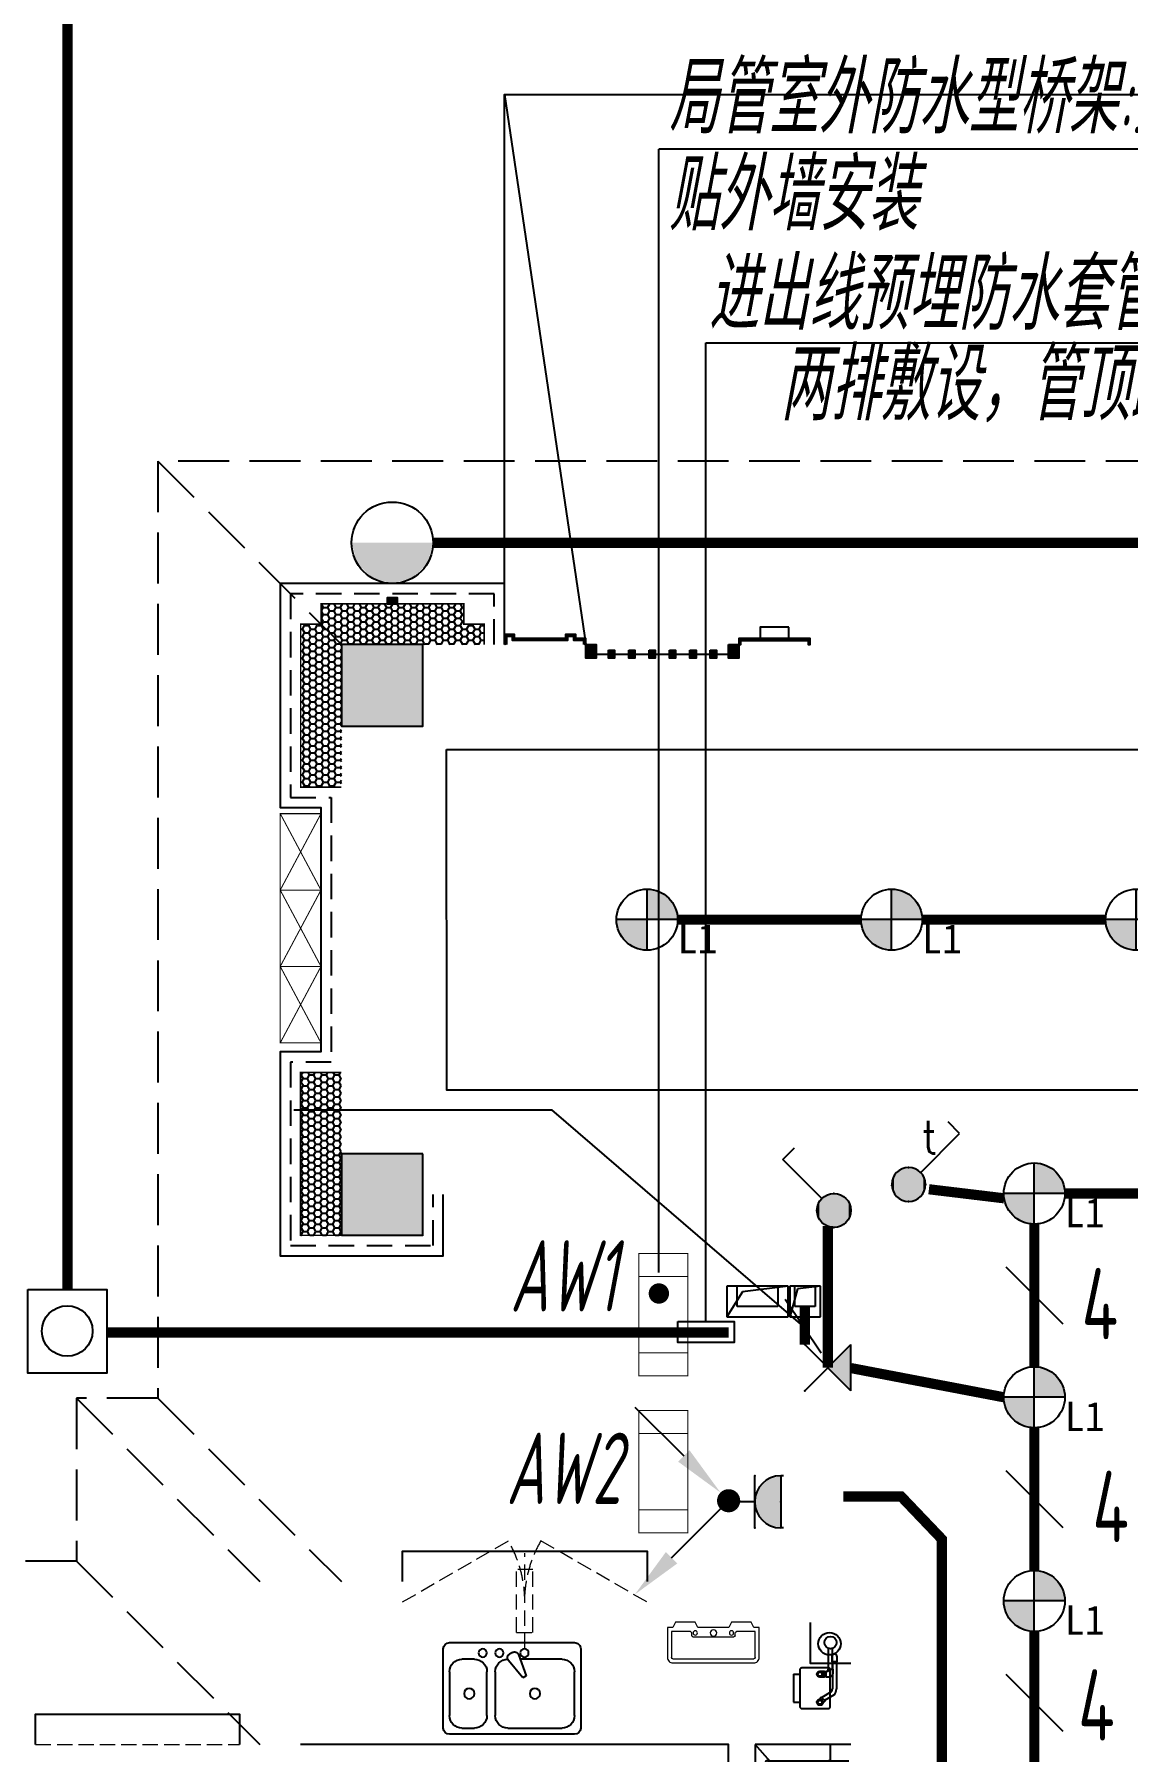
# Model space of a CAD drawing. Extents: x 3002737 to 4077523, y -995787 to -7267.
# Drawn here: x 3438648 to 3444012, y -890478 to -882047 of the extents above; entities that cross this region are included whole.
import ezdxf
from ezdxf.enums import TextEntityAlignment as Align
from ezdxf.xclip import XClip

# ---------------------------------------------------------------- set-up
doc = ezdxf.new("R2010")
doc.units = 0
doc.header["$LTSCALE"] = 1000
doc.header["$MEASUREMENT"] = 0
doc.header["$XCLIPFRAME"] = 2
for name, pattern in [('DASH', [0.35, 0.25, -0.1]), ('DOTE', [2.42, 2, -0.2, 0.02, -0.2]), ('HIDDEN', [0.375, 0.25, -0.125])]:
    doc.linetypes.add(name, pattern=pattern)
doc.layers.get('0').update_dxf_attribs({"linetype": 'CONTINUOUS'})
for name, color, linetype in [('!!DIM-动力', 7, 'CONTINUOUS'), ('!!电气', 1, 'CONTINUOUS'), ('A-EQPM-MECH', 191, 'CONTINUOUS'), ('A-标注', 1, 'CONTINUOUS'), ('AH-FURNITURE', 1, 'CONTINUOUS'), ('DIM-照明', 7, 'CONTINUOUS'), ('E-天花灯具', 92, 'CONTINUOUS'), ('E-天花辅助2', 54, 'CONTINUOUS'), ('EQUIP-插座', 3, 'CONTINUOUS'), ('EQUIP-照明', 3, 'CONTINUOUS'), ('IP-bath&kitchen-JOHNSON', 4, 'CONTINUOUS'), ('LVTRY', 252, 'CONTINUOUS'), ('LWIRE', 4, 'CONTINUOUS'), ('TEL_TEXT', 7, 'CONTINUOUS'), ('VPIPE-中水', 122, 'CONTINUOUS'), ('WIRE-动力', 7, 'CONTINUOUS'), ('WIRE-照明', 2, 'CONTINUOUS'), ('修改标示', 212, 'CONTINUOUS'), ('卫生间', 6, 'CONTINUOUS'), ('建筑-排气道', 252, 'CONTINUOUS'), ('看线', 185, 'CONTINUOUS'), ('立面', 73, 'CONTINUOUS'), ('立面-看线', 251, 'CONTINUOUS'), ('设备', 253, 'CONTINUOUS'), ('铝合金', 144, 'CONTINUOUS')]:
    doc.layers.add(name, color=color, linetype=linetype)
for name, color, linetype, lineweight in [('DOTE', 19, 'DOTE', 9), ('PUB_HATCH', 8, 'CONTINUOUS', 9), ('WINDOW', 146, 'CONTINUOUS', 20), ('平面-看线', 252, 'CONTINUOUS', 15), ('平面-空调室内机', 176, 'CONTINUOUS', 9), ('平面-空调预留孔', 252, 'CONTINUOUS', 15), ('立面-洞口示意', 252, 'CONTINUOUS', 13)]:
    doc.layers.add(name, color=color, linetype=linetype, lineweight=lineweight)
doc.styles.add('_TEL_DIM', font='SIMPLEX', dxfattribs={"width": 0.8, "height": 3.5, "bigfont": 'HZTXT'})
doc.styles.add('DIM_FONT', font='SIMPLEX', dxfattribs={"width": 0.7, "bigfont": 'GBCBIG'})
doc.styles.add('HZTXT', font='gbeitc.shx', dxfattribs={"width": 0.8, "height": 400, "bigfont": 'hztxt.shx'})
doc.styles.get("Standard").update_dxf_attribs({"font": 'gbenor.shx', "bigfont": 'gbcbig.shx'})
doc.styles.add('黑体', font='simhei.ttf')
doc.linetypes.add('LED', pattern='A,0.5,-0.2,["LED",Standard,S=0.2,R=0,X=-0.2,Y=-0.1],-0.2', length=0.9)

# ---------------------------------------------------------------- blocks, each defined once
blk = doc.blocks.new('A$C74D73064')
at = {"layer": 'DOTE', "color": 252}
blk.add_line((72980, 54519.3), (72980, 8148.9), dxfattribs=at)
blk = doc.blocks.new('A$C7B1F0EBE')
at = {"color": 252}
ref = blk.add_blockref('A$C74D73064', (-53513, -33807.7), dxfattribs=at)
XClip(ref).set_block_clipping_path([(63315.4263309771, 50772.2529092039), (117315.4131985184, 70272.2529080271)])
blk = doc.blocks.new('A$C148B7D8E')
at = {"layer": '卫生间', "color": 252, "linetype": 'DASH'}
for p, q in [((7700, 15400), (8600, 14500)), ((7300, 10800), (8200, 9900)), ((7700, 10800), (8600, 9900)), ((7300, 10000), (8200, 9100))]:
    blk.add_line(p, q, dxfattribs=at)
blk.add_lwpolyline([(16100, 14000), (16100, 15400), (7700, 15400), (7700, 10800), (7300, 10800), (7300, 10000), (900, 10000), (900, 9000), (-900, 9000), (-900, -900), (1750, -900), (1750, -2100), (23450, -2100), (23450, -900), (25100, -900)], dxfattribs=at)
blk = doc.blocks.new('rtyg7uyhg')
at = {"layer": 'LVTRY'}
for p, q in [((193590.3, 45458.1), (193590.3, 45069.5)), ((194234.6, 45488.8), (193621, 45488.8)), ((194265.3, 45069.5), (194265.3, 45458.1)), ((193682.3, 45407), (193887.8, 45407)), ((193896.4, 45429.9), (193857.6, 45326.3)), ((193875.3, 45316), (193945.6, 45401.5)), ((193925.8, 45440.4), (193940.1, 45432.2)), ((194111.9, 45407), (194173.3, 45407)), ((193621, 45130.8), (193621, 45345.6)), ((193857.6, 45326.3), (193875.3, 45316)), ((194009.6, 45345.6), (194009.6, 45130.8)), ((194050.5, 45130.8), (194050.5, 45345.6)), ((194234.6, 45345.6), (194234.6, 45130.8)), ((193621, 45038.8), (194234.6, 45038.8)), ((193948.3, 45069.5), (193682.3, 45069.5)), ((194173.3, 45069.5), (194111.9, 45069.5))]:
    blk.add_line(p, q, dxfattribs=at)
for centre, radius in [((193866.4, 45437.7), 20.5), ((193989.2, 45437.7), 20.5), ((194071, 45437.7), 20.5), ((193815.3, 45238.2), 25.6), ((194137.5, 45238.2), 25.6)]:
    blk.add_circle(centre, radius, dxfattribs=at)
for centre, radius, start, end in [((193621, 45458.1), 30.7, 89.99999, 179.99999), ((193915.6, 45422.7), 20.5, 59.99999, 159.46231), ((194234.6, 45458.1), 30.7, 359.99999, 89.99999), ((193682.3, 45345.6), 61.4, 89.99999, 179.99999), ((193929.8, 45414.5), 20.5, 320.53767, 59.99999), ((193948.3, 45345.6), 61.4, 359.99999, 89.99999), ((194111.9, 45345.6), 61.4, 89.99999, 179.99999), ((194173.3, 45345.6), 61.4, 359.99999, 89.99999), ((193682.3, 45130.8), 61.4, 179.99999, 269.99999), ((193948.3, 45130.8), 61.4, 269.99999, 359.99999), ((194111.9, 45130.8), 61.4, 179.99999, 269.99999), ((194173.3, 45130.8), 61.4, 269.99999, 359.99999), ((193621, 45069.5), 30.7, 179.99999, 269.99999), ((194234.6, 45069.5), 30.7, 269.99999, 359.99999)]:
    blk.add_arc(centre, radius, start, end, dxfattribs=at)
at = {"layer": 'LVTRY', "style": 'DIM_FONT', "width": 0.8, "flags": 9}
for tag in ['YSIZE', 'XSIZE']:
    blk.add_attdef(tag, (193927.8, 45487.8), '', height=0.5, rotation=89.99999, dxfattribs=at)
blk = doc.blocks.new('A$C60D053AF')
at = {"layer": 'AH-FURNITURE', "color": 8}
for p, q in [((192.5, -71), (327.6, -71)), ((355.9, -82.7), (384.2, -129)), ((232.5, -90), (128.3, -90)), ((232.5, -110), (128.3, -110)), ((192.5, -91), (327.6, -91)), ((245, -129.5), (245, -122.5)), ((265, -129.5), (265, -122.5)), ((341.7, -96.9), (370, -143.2)), ((255, -281), (255, -251)), ((393, -281), (393, -251)), ((255, -281), (393, -281))]:
    blk.add_line(p, q, dxfattribs=at)
for points in [[(170, -68, 1), (170, -94), (192.5, -94), (192.5, -68)], [(234, -251), (414, -251, 0.414214), (424, -241), (424, -111, 0.414214), (414, -101), (234, -101, 0.414214), (224, -111), (224, -241, 0.414214)], [(268, -122.5), (268, -107, 0.414214), (248, -87), (232.5, -87), (232.5, -113), (242, -113), (242, -122.5)], [(242, -152, 1), (268, -152), (268, -129.5), (242, -129.5)], [(383.8, -161.2, 1), (402.2, -142.8), (386.3, -126.9), (367.9, -145.3)]]:
    blk.add_lwpolyline(points, format="xyb", close=True, dxfattribs=at)
for centre, radius in [((100, -100), 30), ((255, -152), 15), ((255, -152), 10), ((393, -152), 15), ((393, -152), 10)]:
    blk.add_circle(centre, radius, dxfattribs=at)
for radius in [40, 20]:
    blk.add_arc((327.6, -111), radius, 45, 90, dxfattribs=at)
blk = doc.blocks.new('A-Kitchen-7')
at = {"layer": 'LVTRY'}
for p, q in [((-519, 780), (-7, 834)), ((-515, 756), (-519, 780)), ((-4, 811), (-515, 756)), ((515, 756), (-515, 756)), ((-515, 756), (-515, 40)), ((-486, 761), (-485, 756)), ((-29, 767), (-112, 756)), ((-29, 767), (-35, 806)), ((-7, 834), (-4, 811)), ((515, 780), (0, 780)), ((0, 756), (0, 780)), ((515, 756), (515, 780)), ((515, 40), (515, 756)), ((-515, 40), (515, 40))]:
    blk.add_line(p, q, dxfattribs=at)
blk.add_lwpolyline([(-469, 40), (-469, 0), (469, 0), (469, 40)], close=True, dxfattribs=at)
blk = doc.blocks.new('FRSDFDGDGDRGDR')
at = {"layer": '平面-空调预留孔', "color": 252}
for p, q in [((699612.3, 775044), (699612.3, 775441.2)), ((699618.9, 775447.8), (699746.3, 775447.8)), ((699746.3, 775447.8), (699746.3, 775355.4)), ((699719.9, 775342.2), (699719.9, 775143)), ((699726.5, 775348.8), (699739.7, 775348.8)), ((699726.5, 775136.4), (699739.7, 775136.4)), ((699746.3, 775129.8), (699746.3, 775037.4)), ((699746.3, 775037.4), (699618.9, 775037.4))]:
    blk.add_line(p, q, dxfattribs=at)
blk.add_lwpolyline([(699766.1, 775166.7), (699792.5, 775153.5), (699792.5, 775057.2), (699766.1, 775044), (699766.1, 775017.6), (699618.9, 775017.6, -0.414214), (699592.5, 775044), (699592.5, 775441.2, -0.414214), (699618.9, 775467.6), (699766.1, 775467.6), (699766.1, 775441.2), (699792.5, 775428), (699792.5, 775331.6), (699766.1, 775318.4)], format="xyb", close=True, dxfattribs=at)
for centre, radius in [((699739.7, 775331.6), 10.6), ((699739.7, 775243.2), 15.8), ((699739.7, 775153.5), 10.6)]:
    blk.add_circle(centre, radius, dxfattribs=at)
for centre, start, end in [((699618.9, 775441.2), 90, 180), ((699726.5, 775342.2), 90, 180), ((699739.7, 775355.4), 270, 360), ((699726.5, 775143), 180, 270), ((699739.7, 775129.8), 0, 90), ((699618.9, 775044), 180, 270)]:
    blk.add_arc(centre, 6.6, start, end, dxfattribs=at)
blk = doc.blocks.new('*U153')
h = blk.add_hatch(color=5)
h.set_gradient(color1=(0, 0, 255), rotation=180, tint=1)
h.paths.add_polyline_path([(0, 0), (-6.35, -6.35), (-6.35, -2.159), (-15, -2.159), (-15, 2.159), (-6.35, 2.159), (-6.35, 6.35)])
at = {"color": 0, "linetype": 'Continuous'}
blk.add_lwpolyline([(0, 0), (-6.35, -6.35), (-6.35, -2.159), (-15, -2.159), (-15, 2.159), (-6.35, 2.159), (-6.35, 6.35)], close=True, dxfattribs=at)
blk = doc.blocks.new('GDGDRGDRGRD')
at = {"layer": 'PUB_HATCH'}
blk.add_hatch(color=252, dxfattribs=at).paths.add_polyline_path([(430319.8, 370173.6), (430319.8, 370443.6), (430179.8, 370443.6), (430179.8, 370428.6), (430284.8, 370428.6), (430304.8, 370408.6), (430304.8, 370208.6), (430284.8, 370188.6), (429964.8, 370188.6), (429944.8, 370208.6), (429944.8, 370408.6), (429964.8, 370428.6), (430069.8, 370428.6), (430069.8, 370443.6), (429929.8, 370443.6), (429929.8, 370173.6)])
at = {"layer": 'LVTRY', "color": 251}
for p, q in [((430080.5, 371515.4), (429864.6, 371758.3)), ((430334.8, 371758.3), (429864.6, 371758.3)), ((429864.6, 371758.3), (429864.6, 370858.3)), ((430234.8, 370858.3), (430234.8, 371758.3)), ((430334.8, 371515.4), (430080.5, 371515.4)), ((430080.5, 371515.4), (430080.5, 371100.3)), ((429864.6, 370858.3), (430080.5, 371100.3)), ((430080.5, 371100.3), (430334.8, 371100.3)), ((429864.6, 370858.3), (430334.8, 370858.3))]:
    blk.add_line(p, q, dxfattribs=at)
at = {"layer": 'LVTRY'}
for p, q in [((429914.8, 370948.3), (429914.8, 371668.3)), ((429924.8, 371678.3), (430324.8, 371678.3)), ((429994.8, 371628.3), (429994.8, 371418.3)), ((429999.8, 371628.3), (429999.8, 371418.3)), ((430289.8, 371638.3), (430004.8, 371638.3)), ((430289.8, 371633.3), (430004.8, 371633.3)), ((430045.1, 371658.3), (430045.1, 371568.3)), ((430049.6, 371658.3), (430045.1, 371658.3)), ((430049.6, 371568.3), (430049.6, 371658.3)), ((430194.8, 371418.3), (430194.8, 371628.3)), ((430199.8, 371418.3), (430199.8, 371628.3)), ((430234.8, 371668.3), (430234.8, 370948.3)), ((430045.1, 371568.3), (430049.6, 371568.3)), ((429974.8, 371525.6), (430102.3, 371525.6)), ((429974.8, 371521.1), (429974.8, 371525.6)), ((430102.3, 371521.1), (429974.8, 371521.1)), ((430045.1, 371388.3), (430045.1, 371478.3)), ((430045.1, 371478.3), (430049.6, 371478.3)), ((430049.6, 371478.3), (430049.6, 371388.3)), ((430219.8, 371525.6), (430092.3, 371525.6)), ((430092.3, 371525.6), (430092.3, 371521.1)), ((430092.3, 371521.1), (430219.8, 371521.1)), ((430102.3, 371525.6), (430102.3, 371521.1)), ((430219.8, 371521.1), (430219.8, 371525.6)), ((430234.8, 371100.3), (430234.8, 371515.4)), ((429954.8, 371338.9), (429954.8, 371377.7)), ((430004.8, 371413.3), (430289.8, 371413.3)), ((430004.8, 371408.3), (430289.8, 371408.3)), ((430049.6, 371388.3), (430045.1, 371388.3)), ((429935.4, 371358.3), (429974.2, 371358.3)), ((429935.4, 371258.3), (429974.2, 371258.3)), ((429954.8, 371238.9), (429954.8, 371277.7)), ((430004.8, 371208.3), (430289.8, 371208.3)), ((430045.1, 371228.3), (430045.1, 371138.3)), ((430049.6, 371228.3), (430045.1, 371228.3)), ((430049.6, 371138.3), (430049.6, 371228.3)), ((429994.8, 370988.3), (429994.8, 371198.3)), ((429999.8, 370988.3), (429999.8, 371198.3)), ((430004.8, 371203.3), (430289.8, 371203.3)), ((430045.1, 371138.3), (430049.6, 371138.3)), ((430194.8, 371198.3), (430194.8, 370988.3)), ((430199.8, 371198.3), (430199.8, 370988.3)), ((430102.3, 371095.6), (429974.8, 371095.6)), ((429974.8, 371095.6), (429974.8, 371091.1)), ((429974.8, 371091.1), (430102.3, 371091.1)), ((430045.1, 370958.3), (430045.1, 371048.3)), ((430045.1, 371048.3), (430049.6, 371048.3)), ((430049.6, 371048.3), (430049.6, 370958.3)), ((430092.3, 371091.1), (430092.3, 371095.6)), ((430092.3, 371095.6), (430219.8, 371095.6)), ((430219.8, 371091.1), (430092.3, 371091.1)), ((430102.3, 371091.1), (430102.3, 371095.6)), ((430219.8, 371095.6), (430219.8, 371091.1)), ((430289.8, 370983.3), (430004.8, 370983.3)), ((430289.8, 370978.3), (430004.8, 370978.3)), ((430049.6, 370958.3), (430045.1, 370958.3)), ((430324.8, 370938.3), (429924.8, 370938.3))]:
    blk.add_line(p, q, dxfattribs=at)
at = {"layer": 'LVTRY', "color": 252}
for p, q in [((430069.8, 370428.6), (430069.8, 370443.6)), ((430179.8, 370428.6), (430179.8, 370443.6))]:
    blk.add_line(p, q, dxfattribs=at)
at = {"layer": 'LVTRY'}
blk.add_lwpolyline([(429608.8, 370758.3), (429734.8, 370758.3), (429734.8, 371758.3), (427634.8, 371758.3)], dxfattribs=at)
at = {"layer": 'LVTRY', "color": 252}
for points in [[(430334.8, 370158.6), (429914.8, 370158.6), (429914.8, 370458.6), (430334.8, 370458.6)], [(430319.8, 370173.6), (429929.8, 370173.6), (429929.8, 370443.6), (430319.8, 370443.6)], [(429964.8, 370428.6), (430284.8, 370428.6), (430304.8, 370408.6), (430304.8, 370208.6), (430284.8, 370188.6), (429964.8, 370188.6), (429944.8, 370208.6), (429944.8, 370408.6), (429964.8, 370428.6)]]:
    blk.add_lwpolyline(points, close=True, dxfattribs=at)
at = {"layer": 'LVTRY'}
for centre, radius in [((430147.3, 371523.3), 29.7), ((430147.3, 371523.3), 11.7), ((429954.8, 371358.3), 17), ((429954.8, 371258.3), 17), ((430147.3, 371093.3), 29.7), ((430147.3, 371093.3), 11.7)]:
    blk.add_circle(centre, radius, dxfattribs=at)
for centre, radius, start, end in [((429924.8, 371668.3), 10, 90, 180), ((430004.8, 371628.3), 10, 90, 180), ((430004.8, 371628.3), 5, 90, 180), ((430189.8, 371628.3), 10, 0, 90), ((430189.8, 371628.3), 5, 0, 90), ((430224.8, 371668.3), 10, 0, 90), ((430047.3, 371523.3), 56.7, 2.27424, 87.72576), ((430047.3, 371523.3), 52.2, 2.47041, 87.52959), ((430147.3, 371523.3), 56.7, 92.27424, 177.72576), ((430147.3, 371523.3), 52.2, 92.47041, 177.52959), ((430047.3, 371523.3), 56.7, 272.27424, 357.72576), ((430047.3, 371523.3), 52.2, 272.47041, 357.52959), ((430147.3, 371523.3), 56.7, 182.27424, 267.72576), ((430147.3, 371523.3), 52.2, 182.47041, 267.52959), ((430004.8, 371418.3), 10, 180, 270), ((430004.8, 371418.3), 5, 180, 270), ((430189.8, 371418.3), 5, 270, 0), ((430189.8, 371418.3), 10, 270, 0), ((430004.8, 371198.3), 10, 90, 180), ((430189.8, 371198.3), 10, 0, 90), ((430004.8, 371198.3), 5, 90, 180), ((430047.3, 371093.3), 56.7, 2.27424, 87.72576), ((430047.3, 371093.3), 52.2, 2.47041, 87.52959), ((430147.3, 371093.3), 56.7, 92.27424, 177.72576), ((430147.3, 371093.3), 52.2, 92.47041, 177.52959), ((430189.8, 371198.3), 5, 0, 90), ((430047.3, 371093.3), 56.7, 272.27424, 357.72576), ((430047.3, 371093.3), 52.2, 272.47041, 357.52959), ((430147.3, 371093.3), 56.7, 182.27424, 267.72576), ((430147.3, 371093.3), 52.2, 182.47041, 267.52959), ((430004.8, 370988.3), 10, 180, 270), ((430004.8, 370988.3), 5, 180, 270), ((430189.8, 370988.3), 5, 270, 0), ((430189.8, 370988.3), 10, 270, 0), ((429924.8, 370948.3), 10, 180, 270), ((430224.8, 370948.3), 10, 270, 0)]:
    blk.add_arc(centre, radius, start, end, dxfattribs=at)
at = {"layer": '立面-洞口示意', "color": 252}
blk.add_lwpolyline([(430334.8, 370158.6), (430071.3, 370252.5), (429914.8, 370458.6)], dxfattribs=at)
at = {"xscale": -1, "rotation": 270}
blk.add_blockref('FRSDFDGDGDRGDR', (-345582.7, -327434.2), dxfattribs=at)
at = {"xscale": -1}
blk.add_blockref('rtyg7uyhg', (622599.6, 326769.5), dxfattribs=at)
at = {"rotation": 270}
blk.add_blockref('A$C60D053AF', (430334.8, 372358.3), dxfattribs=at)
at = {"layer": 'LVTRY', "color": 1, "extrusion": (0, 0, -1), "xscale": -0.7999999999883585, "yscale": 0.7999999999883585, "zscale": -0.7999999999883585}
blk.add_blockref('A-Kitchen-7', (-429196.8, 370158.6), dxfattribs=at)
at = {"layer": '建筑-排气道', "xscale": -5, "yscale": 5, "zscale": 5, "rotation": 90}
blk.add_blockref('*U153', (430134.7, 370490.9), dxfattribs=at)
blk = doc.blocks.new('dongkong')
at = {"layer": '平面-空调预留孔', "color": 8, "linetype": 'HIDDEN', "ltscale": 0.3}
for p, q in [((-603796, 210899.9), (-603796, 210431.5)), ((-603836, 210821), (-603836, 210510.8)), ((-603836, 210821), (-603756, 210821)), ((-603756, 210821), (-603756, 210510.8))]:
    blk.add_line(p, q, dxfattribs=at)
blk.add_lwpolyline([(-603756, 210510.8), (-603836, 210510.8)], dxfattribs=at)
blk = doc.blocks.new('A$C7D502F78')
at = {"layer": '修改标示', "ltscale": 2}
blk.add_lwpolyline([(-150.6, 197.3), (-10.6, 197.3), (-10.6, 142.3), (-150.6, 142.3)], close=True, dxfattribs=at)
blk = doc.blocks.new('A$C028C60F5')
at = {"color": 252}
blk.add_lwpolyline([(400, 0), (0, 0), (0, -400), (400, -400)], close=True, dxfattribs=at)
at = {"layer": 'PUB_HATCH', "color": 252}
blk.add_solid([(0, -400), (400, -400), (0, 0), (400, 0)], dxfattribs=at)
blk = doc.blocks.new('A$C3EFA6995')
for p in [(9700, 100), (9700, -2400), (15900, -2400)]:
    blk.add_blockref('A$C028C60F5', p)
at = {"xscale": -1}
blk.add_blockref('A$C028C60F5', (16300, 100), dxfattribs=at)
blk = doc.blocks.new('A$C5F341E43')
at = {"layer": '立面'}
h = blk.add_hatch(dxfattribs=at)
h.set_pattern_fill('ANSI31', color=252, scale=2)
h.set_pattern_definition([(45, (-879550.0308, -779765.5013), (-2.24506403, 2.24506403), [])])
h.paths.add_polyline_path([(8725.3, 15800), (8775.3, 15800), (8775.3, 15830), (8725.3, 15830)])
h = blk.add_hatch(dxfattribs=at)
h.set_pattern_fill('ANSI31', color=252, scale=2)
h.set_pattern_definition([(45, (-691542.282, -939480.3315), (-2.24506403, 2.24506403), [])])
h.paths.add_polyline_path([(9300.2, 15600.1), (9700, 15600.1), (9700, 15630.1), (9650, 15630.1), (9650, 15650.2), (9600, 15650.2), (9600, 15630.2), (9350.1, 15630), (9350, 15650.2), (9300.2, 15650.2)])
h.paths.add_polyline_path([(9310.2, 15600.1), (9690, 15600.1), (9690, 15620.1), (9640, 15620.1), (9640, 15640.2), (9610, 15640.2), (9610, 15620.2), (9340.2, 15620), (9340, 15640.2), (9310.2, 15640.2)])
h = blk.add_hatch(dxfattribs=at)
h.set_pattern_fill('ANSI31', color=252, scale=2)
h.set_pattern_definition([(45, (-691602.5177, -939480.5138), (-2.24506403, 2.24506403), [])])
h.paths.add_polyline_path([(9700, 15600), (9750, 15600), (9750, 15533.3), (9700, 15533.3)])
h = blk.add_hatch(dxfattribs=at)
h.set_pattern_fill('ANSI31', color=252, scale=2)
h.set_pattern_definition([(45, (-690902.5144, -939480.51), (-2.24506403, 2.24506403), [])])
h.paths.add_polyline_path([(10400, 15600), (10450, 15600), (10450, 15533.3), (10400, 15533.3)])
h = blk.add_hatch(dxfattribs=at)
h.set_pattern_fill('ANSI31', color=252, scale=2)
h.set_pattern_definition([(45, (-879750.0308, -780835.0008), (-2.24506403, 2.24506403), [])])
edge = h.paths.add_edge_path()
edge.add_line((10450, 15600), (10460, 15600))
edge.add_line((10460, 15600), (10460, 15620))
edge.add_line((10460, 15620), (10790, 15620))
edge.add_line((10790, 15620), (10790, 15600.1))
edge.add_line((10790, 15600.1), (10800, 15600))
edge.add_line((10800, 15600), (10800, 15630))
edge.add_line((10800, 15630), (10450, 15630))
edge.add_line((10450, 15630), (10450, 15600))
h = blk.add_hatch(dxfattribs=at)
h.set_pattern_fill('ANSI31', color=252, scale=2)
h.set_pattern_definition([(45, (-691492.517, -939480.5144), (-2.24506403, 2.24506403), [])])
h.paths.add_polyline_path([(9810, 15573), (9840, 15573), (9840, 15533.3), (9810, 15533.3)])
h = blk.add_hatch(dxfattribs=at)
h.set_pattern_fill('ANSI31', color=252, scale=2)
h.set_pattern_definition([(45, (-691392.517, -939480.5153), (-2.24506403, 2.24506403), [])])
h.paths.add_polyline_path([(9910, 15573), (9940, 15573), (9940, 15533.3), (9910, 15533.3)])
h = blk.add_hatch(dxfattribs=at)
h.set_pattern_fill('ANSI31', color=252, scale=2)
h.set_pattern_definition([(45, (-691292.517, -939480.5162), (-2.24506403, 2.24506403), [])])
h.paths.add_polyline_path([(10010, 15573), (10040, 15573), (10040, 15533.3), (10010, 15533.3)])
h = blk.add_hatch(dxfattribs=at)
h.set_pattern_fill('ANSI31', color=252, scale=2)
h.set_pattern_definition([(45, (-691192.517, -939480.517), (-2.24506403, 2.24506403), [])])
h.paths.add_polyline_path([(10110, 15573), (10140, 15573), (10140, 15533.3), (10110, 15533.3)])
h = blk.add_hatch(dxfattribs=at)
h.set_pattern_fill('ANSI31', color=252, scale=2)
h.set_pattern_definition([(45, (-691092.517, -939480.518), (-2.24506403, 2.24506403), [])])
h.paths.add_polyline_path([(10210, 15573), (10240, 15573), (10240, 15533.3), (10210, 15533.3)])
h = blk.add_hatch(dxfattribs=at)
h.set_pattern_fill('ANSI31', color=252, scale=2)
h.set_pattern_definition([(45, (-690992.517, -939480.519), (-2.24506403, 2.24506403), [])])
h.paths.add_polyline_path([(10310, 15573), (10340, 15573), (10340, 15533.3), (10310, 15533.3)])
at = {"layer": '立面-看线'}
h = blk.add_hatch(dxfattribs=at)
h.set_pattern_fill('HONEY', color=252, scale=13)
h.set_pattern_definition([(0, (-420517.216, -516416.725), (30.95625, 17.872595), [20.6375, -41.275]), (120, (-420517.216, -516416.725), (-30.9562463, 17.8726014), [20.6375, -41.275]), (60, (-420517.216, -516416.725), (3.7e-06, 35.7451964), [-41.275, 20.6375])])
h.paths.add_polyline_path([(9100.3, 15700), (9100.3, 15800), (8400.3, 15800), (8400.3, 15700), (8300.3, 15700), (8300.3, 14900), (8500, 14900), (8500, 15600), (9199.4, 15600), (9199.4, 15700)])
h = blk.add_hatch(dxfattribs=at)
h.set_pattern_fill('HONEY', color=252, scale=13)
h.set_pattern_definition([(0, (-420616.579, -519516.725), (30.95625, 17.872595), [20.6375, -41.275]), (120, (-420616.579, -519516.725), (-30.9562463, 17.8726014), [20.6375, -41.275]), (60, (-420616.579, -519516.725), (3.7e-06, 35.7451964), [-41.275, 20.6375])])
h.paths.add_polyline_path([(8500, 12900), (8500, 12900), (8500, 13500), (8300.6, 13500), (8300.6, 12700), (8500, 12700)])
at = {"color": 252, "const_width": 8}
for points in [[(8500, 14900), (8300.3, 14900), (8300.3, 15700), (8400.3, 15700), (8400.3, 15800), (8690.3, 15800), (8690.3, 15800), (8810.3, 15800), (8810.3, 15800), (9100.3, 15800), (9100.3, 15700), (9200.3, 15700), (9200.3, 15600)], [(8500, 13500), (8300, 13500), (8300, 12700), (8900, 12700), (8900, 12900)]]:
    blk.add_lwpolyline(points, dxfattribs=at)
at = {"layer": 'A-EQPM-MECH', "color": 252}
for points in [[(9300.3, 15600), (9300.3, 18300), (14300.2, 18300), (14300.2, 15600)], [(9300.3, 18300), (9700, 15600)]]:
    blk.add_lwpolyline(points, dxfattribs=at)
at = {"layer": 'IP-bath&kitchen-JOHNSON', "color": 252}
blk.add_lwpolyline([(10800, 10800), (10800, 10600), (11000, 10600)], dxfattribs=at)
at = {"layer": 'VPIPE-中水', "color": 252, "linetype": 'Continuous'}
blk.add_circle((10894.8, 10695), 55, dxfattribs=at)
at = {"layer": 'WINDOW', "color": 252, "linetype": 'DASH', "ltscale": 0.3}
for points in [[(8800, 10900), (9319.6, 11200, -0.131652), (9400, 10900)], [(9998.1, 10900), (9478.5, 11200, 0.131652), (9398.1, 10900)]]:
    blk.add_lwpolyline(points, format="xyb", dxfattribs=at)
at = {"layer": '平面-看线', "color": 252, "linetype": 'DASH', "ltscale": 0.3}
blk.add_lwpolyline([(7000, 10200), (8000, 10200)], dxfattribs=at)
at = {"layer": '看线', "color": 252}
blk.add_lwpolyline([(9300.3, 15600), (9300.3, 15900), (8200.3, 15900), (8200.3, 14800), (8400, 14800), (8400, 13600), (8200, 13600), (8200, 12600), (9000, 12600), (9000, 12900)], dxfattribs=at)
at = {"layer": '看线', "color": 252, "linetype": 'HIDDEN', "ltscale": 0.5}
blk.add_lwpolyline([(9250.3, 15600), (9250.3, 15850), (8250.3, 15850), (8250.3, 14850), (8450, 14850), (8450, 13550), (8250, 13550), (8250, 12650), (8950, 12650), (8950, 12900)], dxfattribs=at)
at = {"layer": '看线', "color": 252, "ltscale": 0.5}
for points in [[(8800, 11000), (8800, 11150), (10000, 11150), (10000, 11000)], [(7000, 10200), (7000, 10350), (8000, 10350), (8000, 10200)]]:
    blk.add_lwpolyline(points, dxfattribs=at)
at = {"layer": '立面', "color": 252}
for p, q in [((9910, 15573), (9940, 15573)), ((9910, 15533.3), (9910, 15573)), ((9940, 15533.3), (9910, 15533.3)), ((9940, 15573), (9940, 15533.3))]:
    blk.add_line(p, q, dxfattribs=at)
for points in [[(8725.3, 15800), (8775.3, 15800), (8775.3, 15830), (8725.3, 15830)], [(9700, 15600), (9750, 15600), (9750, 15533.3), (9700, 15533.3)], [(10400, 15600), (10450, 15600), (10450, 15533.3), (10400, 15533.3)], [(10010, 15573), (10040, 15573), (10040, 15533.3), (10010, 15533.3)], [(10110, 15573), (10140, 15573), (10140, 15533.3), (10110, 15533.3)], [(10210, 15573), (10240, 15573), (10240, 15533.3), (10210, 15533.3)], [(10310, 15573), (10340, 15573), (10340, 15533.3), (10310, 15533.3)]]:
    blk.add_lwpolyline(points, close=True, dxfattribs=at)
blk.add_lwpolyline([(10450, 15600), (10460, 15600), (10460, 15620), (10790, 15620), (10790, 15600.1), (10800, 15600), (10800, 15630), (10450, 15630), (10450, 15600)], dxfattribs=at)
at = {"layer": '设备', "color": 252, "const_width": 5}
for points in [[(8400, 14395), (8400, 14770), (8200, 14770), (8200, 14395)], [(8400, 14020), (8400, 14395), (8200, 14395), (8200, 14020)], [(8400, 13645), (8400, 14020), (8200, 14020), (8200, 13645)]]:
    blk.add_lwpolyline(points, close=True, dxfattribs=at)
for points in [[(8400, 14770), (8200, 14395)], [(8200, 14770), (8400, 14395)], [(8400, 14395), (8200, 14020)], [(8200, 14395), (8400, 14020)], [(8400, 14020), (8200, 13645)], [(8200, 14020), (8400, 13645)]]:
    blk.add_lwpolyline(points, dxfattribs=at)
at = {"layer": '铝合金', "color": 252}
for p, q in [((9750, 15553.2), (9810, 15553.2)), ((9840, 15553.2), (9910, 15553.2)), ((9940, 15553.2), (10010, 15553.2)), ((10040, 15553.2), (10110, 15553.2)), ((10140, 15553.2), (10210, 15553.2)), ((10240, 15553.2), (10310, 15553.2)), ((10340, 15553.2), (10400, 15553.2))]:
    blk.add_line(p, q, dxfattribs=at)
for points in [[(8725.3, 15800), (8775.3, 15800), (8775.3, 15830), (8725.3, 15830)], [(9700, 15600), (9750, 15600), (9750, 15533.3), (9700, 15533.3)], [(10400, 15600), (10450, 15600), (10450, 15533.3), (10400, 15533.3)], [(9810, 15573), (9840, 15573), (9840, 15533.3), (9810, 15533.3)], [(9910, 15573), (9940, 15573), (9940, 15533.3), (9910, 15533.3)], [(10010, 15573), (10040, 15573), (10040, 15533.3), (10010, 15533.3)], [(10110, 15573), (10140, 15573), (10140, 15533.3), (10110, 15533.3)], [(10210, 15573), (10240, 15573), (10240, 15533.3), (10210, 15533.3)], [(10310, 15573), (10340, 15573), (10340, 15533.3), (10310, 15533.3)]]:
    blk.add_lwpolyline(points, close=True, dxfattribs=at)
for points in [[(9700, 15600.1), (9700, 15630.1), (9650, 15630.1), (9650, 15650.2), (9600, 15650.2), (9600, 15630.2), (9350.1, 15630), (9350, 15650.2), (9300.2, 15650.2), (9300.2, 15600.1)], [(9690, 15600.1), (9690, 15620.1), (9640, 15620.1), (9640, 15640.2), (9610, 15640.2), (9610, 15620.2), (9340.2, 15620), (9340, 15640.2), (9310.2, 15640.2), (9310.2, 15600.1)], [(10450, 15600), (10460, 15600), (10460, 15620), (10790, 15620), (10790, 15600.1), (10800, 15600), (10800, 15630), (10450, 15630), (10450, 15600)]]:
    blk.add_lwpolyline(points, dxfattribs=at)
at = {"color": 252}
for name, p in [('A$C148B7D8E', (-100, 1100)), ('A$C3EFA6995', (-1200, 15500)), ('GDGDRGDRGRD', (-419334.8, -361557.7))]:
    blk.add_blockref(name, p, dxfattribs=at)
at = {"layer": '修改标示', "color": 252, "ltscale": 2, "xscale": -1}
blk.add_blockref('A$C7D502F78', (10544.4, 15487.7), dxfattribs=at)
at = {"layer": '平面-空调室内机', "color": 252, "ltscale": 0.3, "xscale": -1, "rotation": 180}
blk.add_blockref('dongkong', (613196, 221570.8), dxfattribs=at)
blk = doc.blocks.new('dfgdsgsdg')
at = {"layer": '!!DIM-动力'}
blk.add_lwpolyline([(1783912.6, 547079.1), (1784299.9, 547079.1), (1784299.9, 546667.8), (1783912.6, 546667.8)], close=True, dxfattribs=at)
blk.add_circle((1784105.1, 546875.3), 124.2, dxfattribs=at)
blk = doc.blocks.new('A$C341176C1')
at = {"layer": '设备', "color": 3, "const_width": 5}
blk.add_lwpolyline([(-240, -200), (0, -200), (0, -800), (-240, -800)], close=True, dxfattribs=at)
for points in [[(-240, -312.3), (0, -312.3)], [(-240, -687.7), (0, -687.7)]]:
    blk.add_lwpolyline(points, dxfattribs=at)
blk = doc.blocks.new('$equip$00001151')
blk.add_circle((0, 0.5), 0.5)
for points in [[(0.433, 0.25), (-0.433, 0.25), (0.5, 0.5), (-0.5, 0.5)], [(0.25, 0.067), (-0.25, 0.067), (0.433, 0.25), (-0.433, 0.25)], [(0, 0), (0, 0), (0.25, 0.067), (-0.25, 0.067)]]:
    blk.add_solid(points)
at = {"flags": 9}
blk.add_attdef('A', (0, 0), '', height=0.00002, dxfattribs=at)
blk = doc.blocks.new('$equip$00001154')
for p, q in [((0, 0.283), (0, -0.283)), ((0, 0.283), (0.566, -0.283)), ((0.566, 0.283), (0, -0.283))]:
    blk.add_line(p, q)
for p in [(0.566, 0.283), (0, 0.004), (0.283, 0), (0.566, -0.283)]:
    blk.add_point(p)
blk.add_solid([(0, -0.283), (0.283, 0), (0, 0.283)])
at = {"layer": 'TEL_TEXT', "style": '_TEL_DIM', "flags": 1}
blk.add_attdef('A', text='', height=0.00002, dxfattribs=at).set_placement((0, 0), align=Align.MIDDLE_CENTER)
blk = doc.blocks.new('$equip$00001237')
for p, q in [((-0.5, 1.05), (-0.5, 1)), ((-0.5, 1), (0.5, 1)), ((0.5, 1.05), (0.5, 1)), ((0.5, 0.5), (-0.5, 0.5)), ((0, 0.5), (0, 0))]:
    blk.add_line(p, q)
blk.add_arc((0, 1), 0.5, 180, 0)
for p in [(0, 1), (-0.5, 0.5), (0.5, 0.5), (0, 0)]:
    blk.add_point(p)
for points in [[(0.433, 0.75), (-0.433, 0.75), (0.5, 1), (-0.5, 1)], [(0.25, 0.567), (-0.25, 0.567), (0.433, 0.75), (-0.433, 0.75)], [(0, 0.5), (0, 0.5), (0.25, 0.567), (-0.25, 0.567)]]:
    blk.add_solid(points)
at = {"flags": 9}
blk.add_attdef('A', (0, 0), '', height=0.00002, dxfattribs=at)
blk = doc.blocks.new('$equip$00001962')
for p, q in [((0.147, 0.356), (0.625, 0.833)), ((0.625, 0.833), (0.766, 0.692))]:
    blk.add_line(p, q)
blk.add_circle((0, 0.208), 0.208)
for p in [(0, 0.417), (-0.208, 0.208), (0, 0), (0.208, 0.208)]:
    blk.add_point(p)
for points in [[(-0.18, 0.313), (0.18, 0.313), (-0.208, 0.208), (0.208, 0.208)], [(-0.104, 0.389), (0.104, 0.389), (-0.18, 0.313), (0.18, 0.313)], [(0, 0.417), (0, 0.417), (-0.104, 0.389), (0.104, 0.389)], [(-0.18, 0.104), (0.18, 0.104), (-0.208, 0.208), (0.208, 0.208)], [(-0.104, 0.028), (0.104, 0.028), (-0.18, 0.104), (0.18, 0.104)], [(0, 0), (0, 0), (-0.104, 0.028), (0.104, 0.028)]]:
    blk.add_solid(points)
at = {"layer": 'TEL_TEXT', "style": '_TEL_DIM', "flags": 1}
blk.add_attdef('A', text='', height=0.00002, dxfattribs=at).set_placement((0, 0), align=Align.MIDDLE_CENTER)
blk = doc.blocks.new('A$C04F44ECC')
at = {"layer": '!!电气'}
for p, q in [((0, 0), (-300, 0)), ((-300, 0), (-300, -300)), ((-250, -200), (-250, 0)), ((0, 0), (-223, -27)), ((-50, 0), (-50, -200)), ((0, -300), (0, 0)), ((-223, -27), (-300, -300)), ((-300, -300), (0, -300)), ((-50, -200), (-250, -200))]:
    blk.add_line(p, q, dxfattribs=at)
blk = doc.blocks.new('$TelecSys$00000078')
for p, q in [((1.15, 1.15), (0.55, 0.55)), ((0.104, 0.104), (0.104, 0.104)), ((-0.104, -0.104), (-0.104, -0.104))]:
    blk.add_line(p, q)
at = {"const_width": 0.142}
blk.add_lwpolyline([(-0.071, 0, 1), (0.071, 0, 1)], format="xyb", close=True, dxfattribs=at)
blk.add_solid([(0.62, 0.48), (0.48, 0.62), (0.1, 0.1)])
at = {"width": 0.8, "flags": 9}
blk.add_attdef('A', (0, 0), '', height=0.00002, dxfattribs=at)
blk = doc.blocks.new('$TelecSys$00000080')
for p, q in [((-0.7, -0.7), (0, 0)), ((0.104, 0.104), (0.104, 0.104)), ((-0.104, -0.104), (-0.104, -0.104))]:
    blk.add_line(p, q)
at = {"const_width": 0.142}
blk.add_lwpolyline([(0.071, 0, 1), (-0.071, 0, 1)], format="xyb", close=True, dxfattribs=at)
blk.add_solid([(-0.63, -0.77), (-0.77, -0.63), (-1.15, -1.15)])
at = {"width": 0.8, "flags": 9}
blk.add_attdef('A', (0, 0), '', height=0.00002, rotation=180, dxfattribs=at)
blk = doc.blocks.new('A$C0A82355E')
at = {"layer": '!!电气'}
for p, q in [((0, 300), (-150, 300)), ((-150, 300), (-150, 0)), ((-26.9, 223.3), (-150, 300)), ((0, 0), (0, 300)), ((-100, 50), (-100, 250)), ((-100, 250), (0, 250)), ((0, 0), (-26.9, 223.3)), ((-150, 0), (0, 0)), ((0, 50), (-100, 50))]:
    blk.add_line(p, q, dxfattribs=at)
blk = doc.blocks.new('DFADS')
at = {"layer": 'A-标注'}
h = blk.add_hatch(color=251, dxfattribs=at)
h.paths.add_polyline_path([(3405.6, 358.33), (3411.6, 358.33, 0.414214), (3405.6, 364.33)])
h.paths.add_polyline_path([(3399.6, 358.33, 0.414214), (3405.6, 352.33), (3405.6, 358.33)])
at = {"layer": 'A-标注', "color": 92}
for p, q in [((3405.6, 352.33), (3405.6, 364.33)), ((3411.6, 358.33), (3399.6, 358.33))]:
    blk.add_line(p, q, dxfattribs=at)
blk.add_circle((3405.6, 358.33), 6, dxfattribs=at)
at = {"layer": 'A-标注', "color": 3, "style": '黑体'}
blk.add_text('L1', height=5.76, dxfattribs=at).set_placement((3411.58, 351.7))
blk = doc.blocks.new('$equip$00001822')
for p, q in [((0.147, 0.356), (0.625, 0.833)), ((0.625, 0.833), (0.766, 0.692))]:
    blk.add_line(p, q)
blk.add_circle((0, 0.208), 0.208)
for p in [(0, 0.417), (-0.208, 0.208), (-0.015, 0.001), (0.208, 0.208)]:
    blk.add_point(p)
for points in [[(-0.18, 0.313), (0.18, 0.313), (-0.208, 0.208), (0.208, 0.208)], [(-0.104, 0.389), (0.104, 0.389), (-0.18, 0.313), (0.18, 0.313)], [(0, 0.417), (0, 0.417), (-0.104, 0.389), (0.104, 0.389)], [(-0.18, 0.104), (0.18, 0.104), (-0.208, 0.208), (0.208, 0.208)], [(-0.104, 0.028), (0.104, 0.028), (-0.18, 0.104), (0.18, 0.104)], [(0, 0), (0, 0), (-0.104, 0.028), (0.104, 0.028)]]:
    blk.add_solid(points)
at = {"color": 7, "style": '_TEL_DIM'}
blk.add_attdef('$TEXT$', text='', height=0.4, dxfattribs=at).set_placement((0.581, 0.465), align=Align.MIDDLE_CENTER)
at = {"color": 7, "style": '_TEL_DIM', "flags": 1}
blk.add_attdef('A', text='', height=0.00002, dxfattribs=at).set_placement((0, 0), align=Align.MIDDLE_CENTER)
blk = doc.blocks.new('$TelecSys$00000095')
blk.add_line((0.4, 0.4), (-0.4, -0.4))
at = {"width": 0.8}
blk.add_attdef('N', text='', height=1, dxfattribs=at).set_placement((-0.017, 1.056), align=Align.MIDDLE)

msp = doc.modelspace()

# ---------------------------------------------------------------- linework, layer by layer
at = {"layer": '!!电气'}
for p in [(3445346.5, -882610.3), (3441712.1, -888125.9)]:
    msp.add_line(p, (3441712.1, -882610.3), dxfattribs=at)
at = {"layer": '!!电气', "color": 2}
for p, q in [((3441943.1, -888366.3), (3441943.1, -883561.9)), ((3441943.1, -883561.9), (3447866.9, -883561.9))]:
    msp.add_line(p, q, dxfattribs=at)
msp.add_lwpolyline([(3441805.2, -888366.3), (3442081, -888366.3), (3442081, -888468.8), (3441805.2, -888468.8)], close=True, dxfattribs=at)
at = {"layer": 'DIM-照明', "color": 4}
msp.add_line((3442331.5, -888257.2), (3442507.6, -888520), dxfattribs=at)
for points in [[(3439921.3, -887327.7), (3441187.2, -887327.7)], [(3442419.6, -888388.6), (3441187.2, -887327.7)]]:
    msp.add_lwpolyline(points, dxfattribs=at)
at = {"layer": 'DIM-照明', "const_width": 50}
msp.add_lwpolyline([(3441737.1, -888228.8, -1), (3441687.1, -888228.8, -1)], format="xyb", close=True, dxfattribs=at)
at = {"layer": 'E-天花辅助2', "color": 6, "linetype": 'LED', "ltscale": 0.3}
msp.add_lwpolyline([(3440669.5, -885558.2), (3446238.6, -885558.2), (3446241.2, -887230.6), (3440672.1, -887230.6)], close=True, dxfattribs=at)
at = {"layer": 'WIRE-动力', "color": 6, "linetype": 'Continuous', "const_width": 50}
for points in [[(3438810.3, -888209.1), (3438810.3, -881951.9)], [(3442054.3, -888420.2), (3439004, -888420.2)]]:
    msp.add_lwpolyline(points, dxfattribs=at)
at = {"layer": 'WIRE-动力', "color": 6, "const_width": 50}
msp.add_lwpolyline([(3442617.9, -889225.5), (3442901, -889225.5), (3443100.2, -889434.3), (3443100.2, -891009.1)], dxfattribs=at)
at = {"layer": 'WIRE-照明', "linetype": 'Continuous', "const_width": 50}
for points in [[(3440604.5, -884543.2), (3446313.2, -884543.2)], [(3443037, -887717.1), (3443406.2, -887761.5)], [(3442541, -888593.1), (3442541, -887897.6)], [(3442541, -888506.5), (3442541, -888497.3)]]:
    msp.add_lwpolyline(points, dxfattribs=at)
at = {"layer": 'WIRE-照明', "color": 2, "linetype": 'Continuous', "const_width": 50}
for points in [[(3441804.2, -886393.5), (3442704.2, -886393.5)], [(3443004.2, -886393.5), (3443904.2, -886393.5)], [(3443704.3, -887738.2), (3444604.3, -887738.2)], [(3443554.3, -888588.2), (3443554.3, -887888.2)], [(3442428, -888480), (3442428, -888293.2)], [(3442654.3, -888594.9), (3443404.3, -888738.2)], [(3443554.3, -889588.2), (3443554.3, -888888.2)], [(3443554.3, -890588.2), (3443554.3, -889888.2)]]:
    msp.add_lwpolyline(points, dxfattribs=at)

# ---------------------------------------------------------------- block references
at = {"layer": '!!DIM-动力', "rotation": 0.001736889965600356}
msp.add_blockref('dfgdsgsdg', (1654720.6, -1435342.3), dxfattribs=at)
at = {"layer": '!!电气'}
for name, p in [('A$C7B1F0EBE', (3419851.8, -875986.6)), ('A$C5F341E43', (3431654.3, -900643.2))]:
    msp.add_blockref(name, p, dxfattribs=at)
at = {"layer": '!!电气', "color": 2, "rotation": 90}
msp.add_blockref('A$C0A82355E', (3442346.2, -888193.2), dxfattribs=at)
for p in [(3441854.3, -887833), (3441854.3, -888603.6)]:
    msp.add_blockref('A$C341176C1', p)
at = {"xscale": 0.5, "yscale": 0.5, "zscale": 0.5}
msp.add_blockref('A$C04F44ECC', (3442504.3, -888193.2), dxfattribs=at)
at = {"layer": 'DIM-照明', "color": 2}
ref = msp.add_blockref('$TelecSys$00000095', (3443554.3, -888238.2), dxfattribs=dict(at, xscale=350, yscale=350, zscale=350, rotation=90.00000000003811))
ref.add_attrib('N', '4', dxfattribs={"layer": '0', "color": 7, "height": 350, "width": 0.8}).set_placement((3443875.8, -888278.3), align=Align.MIDDLE)
ref = msp.add_blockref('$TelecSys$00000095', (3443554.3, -889238.2), dxfattribs=dict(at, xscale=350, yscale=350, zscale=350, rotation=90))
ref.add_attrib('N', '4', dxfattribs={"layer": '0', "color": 7, "height": 350, "width": 0.8}).set_placement((3443928.7, -889274), align=Align.MIDDLE)
ref = msp.add_blockref('$TelecSys$00000095', (3443554.3, -890238.2), dxfattribs=dict(at, xscale=350, yscale=350, zscale=350, rotation=90))
ref.add_attrib('N', '4', dxfattribs={"layer": '0', "color": 7, "height": 350, "width": 0.8}).set_placement((3443858.8, -890248.5), align=Align.MIDDLE)
at = {"layer": 'E-天花灯具', "xscale": 25.0000479811577, "yscale": 25.0000479811577, "zscale": 25.0000479811577}
for p in [(3356514, -895351.7), (3357714, -895351.7), (3358914, -895351.7), (3358414, -896696.4), (3358414, -897696.4), (3358414, -898696.4)]:
    msp.add_blockref('DFADS', p, dxfattribs=at)
at = {"layer": 'EQUIP-插座', "color": 2, "xscale": 256, "yscale": 256, "zscale": 256, "rotation": 270.0000000494923}
msp.add_blockref('$equip$00001237', (3442054.3, -889251.6), dxfattribs=at)
at = {"layer": 'EQUIP-照明', "color": 2, "xscale": 400, "yscale": 400, "zscale": 400}
msp.add_blockref('$equip$00001151', (3440404.5, -884743.2), dxfattribs=at)
at = {"layer": 'EQUIP-照明', "color": 2}
ref = msp.add_blockref('$equip$00001822', (3442854.3, -887693.2), dxfattribs=dict(at, xscale=-400, yscale=400, zscale=400, rotation=269.9999999902546))
ref.add_attrib('$TEXT$', 't', dxfattribs={"layer": '0', "color": 7, "height": 160, "style": '_TEL_DIM'}).set_placement((3443040.1, -887460.9), align=Align.MIDDLE_CENTER)
at = {"layer": 'EQUIP-照明', "xscale": 400, "yscale": 400, "zscale": 400}
for name, p, rotation in [('$equip$00001962', (3442654.3, -887820.9), 89.99999999025464), ('$equip$00001154', (3442654.3, -888593.2), 180.0000000022976)]:
    msp.add_blockref(name, p, dxfattribs=dict(at, rotation=rotation))
at = {"layer": 'LWIRE', "color": 2, "yscale": 400, "zscale": 400}
for name, xscale in [('$TelecSys$00000078', -400), ('$TelecSys$00000080', 400)]:
    msp.add_blockref(name, (3442054.3, -889246.2), dxfattribs=dict(at, xscale=xscale))

# ---------------------------------------------------------------- texts
at = {"layer": 'DIM-照明', "color": 7, "style": 'HZTXT', "width": 0.7}
for s, p in [('局管室外防水型桥架:300x150mm', (3441757.7, -882533.2)), ('贴外墙安装', (3441757.7, -883009.2)), ('进出线预埋防水套管2SC100+6SC50，具体做法详备注', (3441954.2, -883497.5, 1500)), ('两排敷设，管顶距板底300mm安装', (3442305, -883941.4, 1500)), ('AW1', (3440982.3, -888317.1)), ('AW2', (3440963.4, -889262))]:
    msp.add_text(s, height=350, dxfattribs=at).set_placement(p)

doc.saveas('drawing.dxf')
